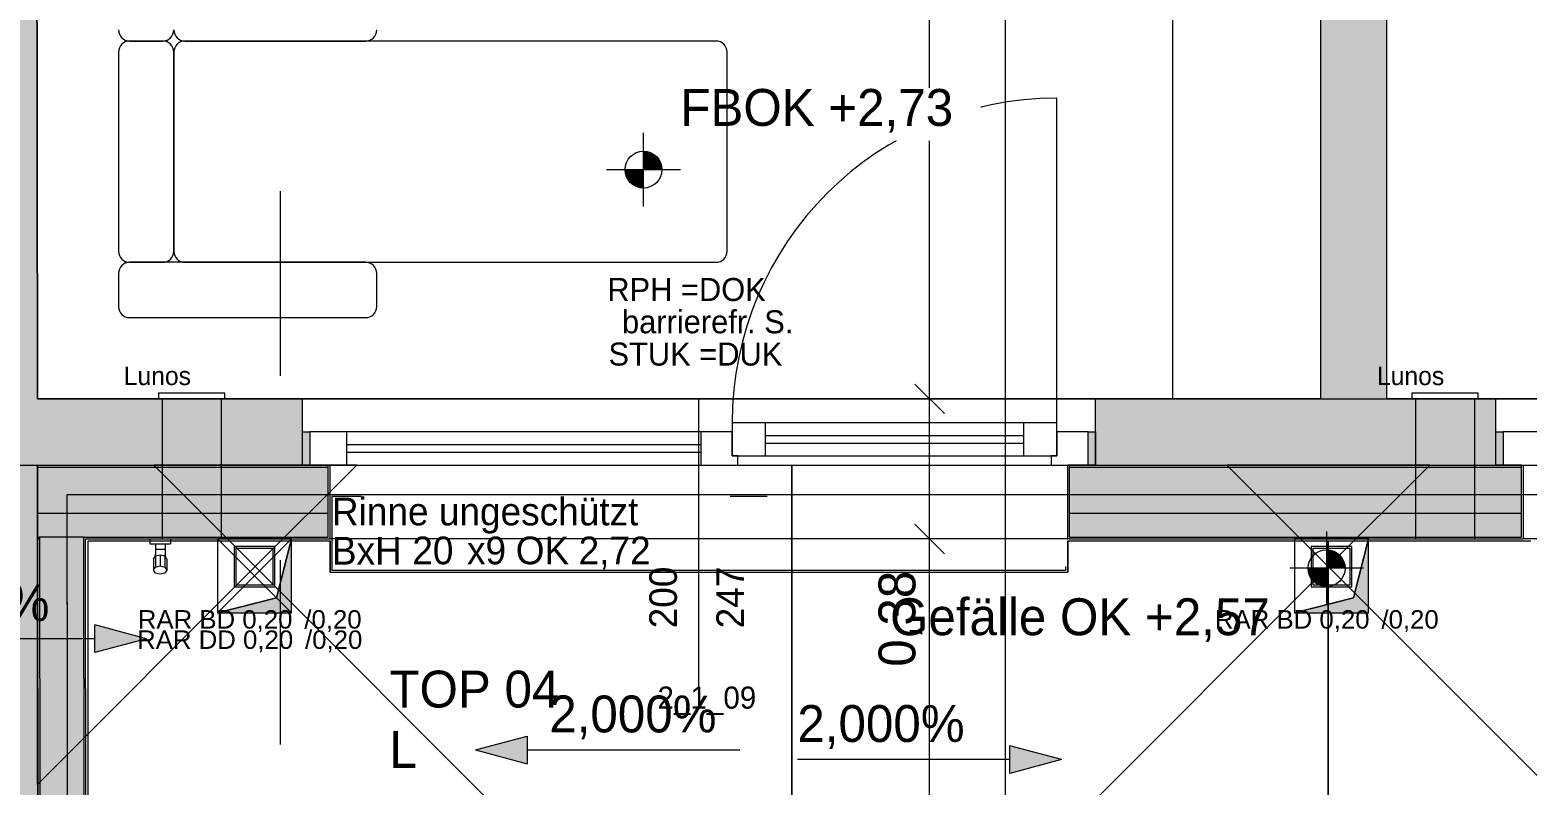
# Model space of a CAD drawing. Header units: metres. Extents: x -3 to 205, y -18 to 45.
# Drawn here: x 32.756 to 36.815, y -12.251 to -10.204 of the extents above; entities that cross this region are included whole.
import ezdxf

# ---------------------------------------------------------------- set-up
doc = ezdxf.new("R2010")
doc.units = ezdxf.units.M
doc.header["$MEASUREMENT"] = 0
doc.set_wipeout_variables(frame=1)
for name, pattern in [('Achse', [0.004, 0.002, -0.001, 0, -0.001]), ('Punkt 1_1', [0.075, 0.025, -0.05]), ('Schnittlinie', [0.006, 0.003, -0.0015, 0, -0.0015]), ('Untersicht', [0.001, 0.0005, -0.0005]), ('Wipeout_Contour', [1, 0, -1])]:
    doc.linetypes.add(name, pattern=pattern)
for name, color, linetype in [('1._1.Stock  PP STG2_4_000 Achsraster', 7, 'Continuous'), ('1._1.Stock  PP STG2_4_110 Wand Aussen', 7, 'Continuous'), ('1._1.Stock  PP STG2_4_120 Wand Innen tragend', 7, 'Continuous'), ('1._1.Stock  PP STG2_4_210 Decke', 7, 'Continuous'), ('1._1.Stock  PP STG2_4_220 Bodenaufbau', 7, 'Continuous'), ('1._1.Stock  PP STG2_4_220 Bodenaufbau - Außen_ Gefälle', 7, 'Continuous'), ('1._1.Stock  PP STG2_4_221 Bodenaufbau - Abdichtung', 7, 'Continuous'), ('1._1.Stock  PP STG2_4_221 Bodenaufbau - Terrassenbelag', 7, 'Continuous'), ('1._1.Stock  PP STG2_4_270 Deckendurchbruchsymbol', 7, 'Continuous'), ('1._1.Stock  PP STG2_4_510 Möblierung', 7, 'Continuous'), ('1._1.Stock  PP STG2_4_520 Fixeinbauten', 7, 'Continuous'), ('1._1.Stock  PP STG2_4_611 Entwässerung', 7, 'Continuous'), ('1._1.Stock  PP STG2_4_810 Raum', 7, 'Continuous'), ('1._1.Stock  PP STG2_4_851 Marker Schnitt', 7, 'Continuous'), ('1._1.Stock  PP STG2_4_915 Allgemein Beschriftung.x', 7, 'Continuous'), ('1._1.Stock  PP STG2_4_950 Polierplan Bemaßung', 7, 'Continuous'), ('1._1.Stock  PP STG2_4_955 Polierplan Beschriftung', 7, 'Continuous')]:
    doc.layers.add(name, color=color, linetype=linetype)
doc.styles.add('ERSTELLTER_STIL_1', font='arial.ttf')
doc.styles.add('ERSTELLTER_STIL_2', font='')
doc.styles.get('ERSTELLTER_STIL_2').set_extended_font_data('Eurostile')

msp = doc.modelspace()

# ---------------------------------------------------------------- hatches: boundary and pattern name
at = {"layer": '1._1.Stock  PP STG2_4_110 Wand Aussen', "linetype": 'Continuous', "lineweight": 13, "true_color": 0x3f7f02}
for points in [[(32.7671, -13.2087), (32.779, -13.2037), (32.7646, -1.6787), (32.5846, -1.6787), (32.599, -13.2087)], [(32.7765, -11.2037), (32.7767, -11.3837), (33.495, -11.3837), (33.495, -11.2937), (33.495, -11.2037)], [(35.645, -11.2037), (35.645, -11.2937), (35.645, -11.3837), (36.73, -11.3837), (36.73, -11.2937), (36.73, -11.2037)]]:
    msp.add_hatch(color=76, dxfattribs=at).paths.add_polyline_path(points)
at = {"layer": '1._1.Stock  PP STG2_4_110 Wand Aussen', "linetype": 'Continuous', "lineweight": 13, "true_color": 0xff6400}
for points in [[(33.515, -11.3837), (33.515, -11.2937), (33.495, -11.2937), (33.495, -11.3837)], [(35.625, -11.2937), (35.625, -11.3837), (35.645, -11.3837), (35.645, -11.2937)], [(36.75, -11.3837), (36.75, -11.2937), (36.73, -11.2937), (36.73, -11.3837)], [(32.7767, -11.3887), (32.7769, -11.5137), (33.565, -11.5137), (33.565, -11.3887)], [(35.575, -11.5137), (36.8, -11.5137), (36.8, -11.3887), (35.575, -11.3887)], [(32.7769, -11.5137), (32.7769, -11.5787), (33.565, -11.5787), (33.565, -11.5137)], [(35.575, -11.5137), (35.575, -11.5787), (36.8, -11.5787), (36.8, -11.5137)], [(32.9019, -11.5787), (32.7819, -11.5787), (32.782, -11.5837), (32.902, -11.5837)], [(32.904, -13.2037), (32.902, -11.5837), (32.782, -11.5837), (32.784, -13.2037)]]:
    msp.add_hatch(color=30, dxfattribs=at).paths.add_polyline_path(points)
at = {"layer": '1._1.Stock  PP STG2_4_110 Wand Aussen', "linetype": 'Continuous', "lineweight": 0, "true_color": 0x373737}
for points in [[(33.565, -11.3837), (32.7767, -11.3837), (32.7767, -11.3887), (33.565, -11.3887)], [(35.575, -11.3887), (36.8, -11.3887), (36.8, -11.3837), (35.575, -11.3837)], [(32.777, -11.5837), (32.779, -13.2037), (32.784, -13.2037), (32.782, -11.5837)]]:
    msp.add_hatch(color=250, dxfattribs=at).paths.add_polyline_path(points)
at = {"layer": '1._1.Stock  PP STG2_4_120 Wand Innen tragend', "linetype": 'Continuous', "lineweight": 13, "true_color": 0x3f7f02}
msp.add_hatch(color=76, dxfattribs=at).paths.add_polyline_path([(36.435, -11.2037), (36.435, -5.9687), (36.255, -5.9687), (36.255, -11.2037)])
at = {"layer": '1._1.Stock  PP STG2_4_270 Deckendurchbruchsymbol', "linetype": 'Continuous', "lineweight": 0, "true_color": 0x000000}
for points in [[(33.265, -11.7837), (33.465, -11.7837), (33.465, -11.5837), (33.4246, -11.7433)], [(36.185, -11.7837), (36.385, -11.7837), (36.385, -11.5837), (36.3446, -11.7433)]]:
    msp.add_hatch(color=18, dxfattribs=at).paths.add_polyline_path(points)
at = {"layer": '1._1.Stock  PP STG2_4_950 Polierplan Bemaßung', "linetype": 'Continuous', "lineweight": 13, "true_color": 0xfb02fe}
for points in [[(34.4196, -10.5824), (34.4696, -10.5824), (34.4658, -10.5633), (34.455, -10.547), (34.4387, -10.5362), (34.4196, -10.5324)], [(34.4196, -10.5824), (34.3696, -10.5824), (34.3734, -10.6015), (34.3842, -10.6178), (34.4005, -10.6286), (34.4196, -10.6324)]]:
    msp.add_hatch(color=6, dxfattribs=at).paths.add_polyline_path(points)
at = {"layer": '1._1.Stock  PP STG2_4_950 Polierplan Bemaßung', "linetype": 'Continuous', "lineweight": 13, "true_color": 0x6c6cff}
for points in [[(36.2716, -11.6632), (36.3216, -11.6632), (36.3178, -11.6441), (36.307, -11.6279), (36.2907, -11.617), (36.2716, -11.6132)], [(36.2716, -11.6632), (36.2216, -11.6632), (36.2254, -11.6824), (36.2362, -11.6986), (36.2525, -11.7094), (36.2716, -11.7132)], [(33.072, -11.854), (32.932, -11.8165), (32.932, -11.8915)], [(33.9642, -12.1557), (34.1042, -12.1932), (34.1042, -12.1182)], [(35.5531, -12.1817), (35.4131, -12.1442), (35.4131, -12.2192)]]:
    msp.add_hatch(color=171, dxfattribs=at).paths.add_polyline_path(points)

# ---------------------------------------------------------------- linework, layer by layer
at = {"layer": '1._1.Stock  PP STG2_4_000 Achsraster', "color": 5, "linetype": 'Continuous', "lineweight": 0, "ltscale": 1000}
msp.add_line((35.4, 1.9963), (35.4, -16.0037), dxfattribs=at)
at = {"layer": '1._1.Stock  PP STG2_4_110 Wand Aussen', "color": 7, "linetype": 'Continuous', "lineweight": 13, "ltscale": 1000}
for p, q in [((35.54, -11.2687), (35.54, -10.3887)), ((35.645, -11.2037), (33.495, -11.2037)), ((33.495, -11.2037), (33.495, -11.2037)), ((34.57, -11.985), (34.57, -11.2037)), ((38.38, -11.2037), (36.73, -11.2037)), ((36.73, -11.2037), (36.73, -11.2037)), ((34.75, -11.2687), (34.66, -11.2687)), ((34.66, -11.2687), (34.66, -11.3587)), ((35.45, -11.2687), (34.75, -11.2687)), ((34.75, -11.3587), (34.75, -11.2687)), ((35.54, -11.2687), (35.45, -11.2687)), ((35.45, -11.2687), (35.45, -11.3587)), ((35.54, -11.3587), (35.54, -11.2687)), ((33.615, -11.2937), (33.515, -11.2937)), ((33.515, -11.2937), (33.515, -11.3837)), ((34.575, -11.2937), (33.615, -11.2937)), ((33.615, -11.3837), (33.615, -11.2937)), ((34.625, -11.2937), (34.575, -11.2937)), ((34.575, -11.2937), (34.575, -11.3837)), ((34.66, -11.2937), (34.625, -11.2937)), ((34.66, -11.3587), (34.66, -11.2937)), ((35.45, -11.3037), (34.75, -11.3037)), ((34.75, -11.3237), (35.45, -11.3237)), ((35.625, -11.2937), (35.54, -11.2937)), ((35.54, -11.2937), (35.54, -11.3587)), ((35.625, -11.3837), (35.625, -11.2937)), ((36.85, -11.2937), (36.75, -11.2937)), ((36.75, -11.2937), (36.75, -11.3837)), ((34.575, -11.3287), (33.615, -11.3287)), ((33.615, -11.3487), (34.575, -11.3487)), ((34.675, -11.3587), (34.66, -11.3587)), ((34.66, -11.3587), (34.75, -11.3587)), ((34.675, -11.3837), (34.675, -11.3587)), ((34.75, -11.3587), (35.45, -11.3587)), ((35.45, -11.3587), (35.54, -11.3587)), ((35.54, -11.3587), (35.525, -11.3587)), ((35.525, -11.3587), (35.525, -11.3837)), ((32.7767, -11.3887), (33.565, -11.3887)), ((33.565, -11.3837), (33.495, -11.3837)), ((33.565, -11.3837), (33.495, -11.3837)), ((33.565, -11.3837), (33.495, -11.3837)), ((33.515, -11.3837), (33.615, -11.3837)), ((33.565, -11.3837), (33.57, -11.3837)), ((33.565, -11.5787), (33.565, -11.3837)), ((33.565, -11.3837), (33.57, -11.3837)), ((33.565, -11.3837), (33.57, -11.3837)), ((33.57, -11.3887), (33.57, -11.3837)), ((33.57, -11.3887), (33.57, -11.3837)), ((33.57, -11.5137), (33.57, -11.3887)), ((33.57, -11.5137), (33.57, -11.3887)), ((33.615, -11.3837), (34.575, -11.3837)), ((34.575, -11.3837), (34.625, -11.3837)), ((34.625, -11.3837), (34.675, -11.3837)), ((34.675, -11.3837), (35.525, -11.3837)), ((35.525, -11.3837), (35.625, -11.3837)), ((35.57, -11.3887), (35.57, -11.3837)), ((35.575, -11.3837), (35.57, -11.3837)), ((35.575, -11.3837), (35.57, -11.3837)), ((35.575, -11.3837), (35.57, -11.3837)), ((35.57, -11.3887), (35.57, -11.3837)), ((35.57, -11.5137), (35.57, -11.3887)), ((35.57, -11.5137), (35.57, -11.3887)), ((35.575, -11.5787), (35.575, -11.3837)), ((35.575, -11.3887), (36.8, -11.3887)), ((36.8, -11.3837), (36.73, -11.3837)), ((36.8, -11.3837), (36.73, -11.3837)), ((36.8, -11.3837), (36.73, -11.3837)), ((36.75, -11.3837), (36.85, -11.3837)), ((36.8, -11.3837), (36.805, -11.3837)), ((36.8, -11.5787), (36.8, -11.3837)), ((36.8, -11.3837), (36.805, -11.3837)), ((36.8, -11.3837), (36.805, -11.3837)), ((36.805, -11.3887), (36.805, -11.3837)), ((36.805, -11.3887), (36.805, -11.3837)), ((36.805, -11.5137), (36.805, -11.3887)), ((36.805, -11.5137), (36.805, -11.3887)), ((33.57, -11.5787), (33.57, -11.5137)), ((33.57, -11.5787), (33.57, -11.5137)), ((35.57, -11.5787), (35.57, -11.5137)), ((35.57, -11.5787), (35.57, -11.5137)), ((36.805, -11.5787), (36.805, -11.5137)), ((36.805, -11.5787), (36.805, -11.5137)), ((32.7769, -11.5787), (32.7819, -11.5787)), ((32.7819, -11.5787), (32.782, -11.5837)), ((32.9019, -11.5787), (32.7819, -11.5787)), ((32.7819, -11.5787), (32.782, -11.5837)), ((32.9019, -11.5787), (32.7819, -11.5787)), ((32.782, -11.5837), (32.784, -13.2037)), ((32.902, -11.5837), (32.9019, -11.5787)), ((32.9019, -11.5787), (33.565, -11.5787)), ((32.902, -11.5837), (32.9019, -11.5787)), ((32.904, -13.2037), (32.902, -11.5837)), ((33.565, -11.5837), (33.57, -11.5837)), ((33.57, -11.5837), (33.57, -11.5787)), ((33.57, -11.5837), (33.57, -11.5787)), ((35.57, -11.5837), (33.57, -11.5837)), ((33.57, -11.5837), (33.57, -11.5837)), ((35.57, -11.5837), (35.57, -11.5787)), ((35.57, -11.5837), (35.57, -11.5787)), ((35.575, -11.5837), (35.57, -11.5837)), ((35.575, -11.5787), (36.8, -11.5787)), ((36.8, -11.5837), (36.805, -11.5837)), ((36.805, -11.5837), (36.805, -11.5787)), ((36.805, -11.5837), (36.805, -11.5787)), ((38.305, -11.5837), (36.805, -11.5837)), ((36.805, -11.5837), (36.805, -11.5837))]:
    msp.add_line(p, q, dxfattribs=at)
at = {"layer": '1._1.Stock  PP STG2_4_110 Wand Aussen', "color": 7, "linetype": 'Continuous', "lineweight": 18, "ltscale": 1000}
for p, q in [((33.495, -11.2937), (33.495, -11.2037)), ((33.495, -11.2937), (33.495, -11.2037)), ((35.645, -11.2937), (35.645, -11.2037)), ((35.645, -11.2937), (35.645, -11.2037)), ((36.73, -11.2937), (36.73, -11.2037)), ((36.73, -11.2937), (36.73, -11.2037)), ((33.495, -11.3837), (33.495, -11.2937)), ((33.495, -11.3837), (33.495, -11.2937)), ((33.495, -11.3837), (33.495, -11.2937)), ((35.645, -11.3837), (35.645, -11.2937)), ((35.645, -11.3837), (35.645, -11.2937)), ((35.645, -11.3837), (35.645, -11.2937)), ((36.73, -11.3837), (36.73, -11.2937)), ((36.73, -11.3837), (36.73, -11.2937)), ((36.73, -11.3837), (36.73, -11.2937)), ((32.7767, -11.3837), (33.495, -11.3837)), ((35.645, -11.3837), (35.575, -11.3837)), ((35.645, -11.3837), (35.575, -11.3837)), ((35.645, -11.3837), (35.575, -11.3837)), ((35.645, -11.3837), (36.73, -11.3837))]:
    msp.add_line(p, q, dxfattribs=at)
at = {"layer": '1._1.Stock  PP STG2_4_110 Wand Aussen', "color": 1, "linetype": 'Punkt 1_1', "lineweight": 0, "ltscale": 1000}
for p, q in [((32.7769, -11.5137), (33.565, -11.5137)), ((35.575, -11.5137), (36.8, -11.5137))]:
    msp.add_line(p, q, dxfattribs=at)
at = {"layer": '1._1.Stock  PP STG2_4_110 Wand Aussen', "color": 7, "linetype": 'Continuous', "lineweight": 18, "ltscale": 1000, "flags": 128}
for points in [[(32.7765, -11.2037), (32.7646, -1.6787)], [(33.495, -11.2037), (32.7765, -11.2037)], [(36.255, -11.2037), (35.645, -11.2037)], [(36.73, -11.2037), (36.435, -11.2037)], [(32.779, -13.2037), (32.7767, -11.3837)], [(32.777, -11.5837), (32.779, -13.2037)]]:
    msp.add_lwpolyline(points, dxfattribs=at)
at = {"layer": '1._1.Stock  PP STG2_4_110 Wand Aussen', "color": 7, "linetype": 'Continuous', "lineweight": 13, "ltscale": 1000, "flags": 128}
for points in [[(33.515, -11.3837), (33.495, -11.3837), (33.495, -11.2937), (33.515, -11.2937)], [(35.625, -11.2937), (35.645, -11.2937), (35.645, -11.3837), (35.625, -11.3837)], [(36.75, -11.3837), (36.73, -11.3837), (36.73, -11.2937), (36.75, -11.2937)]]:
    msp.add_lwpolyline(points, close=True, dxfattribs=at)
for points in [[(32.7767, -11.3887), (32.7767, -11.3837)], [(32.7769, -11.5137), (32.7767, -11.3887)], [(32.7769, -11.5787), (32.7769, -11.5137)], [(32.777, -11.5837), (32.7769, -11.5787)], [(32.777, -11.5837), (32.782, -11.5837)], [(32.782, -11.5837), (32.777, -11.5837)], [(32.907, -11.5837), (33.565, -11.5837)], [(32.909, -13.2037), (32.907, -11.5837)], [(35.575, -11.5837), (36.8, -11.5837)]]:
    msp.add_lwpolyline(points, dxfattribs=at)
at = {"layer": '1._1.Stock  PP STG2_4_110 Wand Aussen', "color": 7, "linetype": 'Continuous', "lineweight": 13, "ltscale": 1000}
msp.add_arc((35.54, -11.2687), 0.88, 90, 180, dxfattribs=at)
for p in [(35.645, -11.2037), (35.57, -11.5837)]:
    msp.add_point(p, dxfattribs=at)
at = {"layer": '1._1.Stock  PP STG2_4_120 Wand Innen tragend', "color": 7, "linetype": 'Continuous', "lineweight": 18, "ltscale": 1000, "flags": 128}
for points in [[(36.255, -5.9687), (36.255, -11.2037)], [(36.435, -11.2037), (36.435, -5.9687)]]:
    msp.add_lwpolyline(points, dxfattribs=at)
at = {"layer": '1._1.Stock  PP STG2_4_210 Decke', "color": 7, "linetype": 'Continuous', "lineweight": 13, "ltscale": 1000, "true_color": 0xf4f4f4, "flags": 128}
for points in [[(32.5844, -1.4987), (32.5972, -11.3837), (41.935, -11.3837), (41.935, -10.8837), (44.785, -10.8837), (44.785, -9.9837), (51.1258, -9.9837), (51.1621, -1.4987), (44.865, -1.4987), (44.865, -3.9237), (42.27, -3.9237), (42.27, -5.8737), (40.275, -5.8737), (40.275, -3.9237), (37.705, -3.9237), (37.705, -1.4987)], [(32.8568, -11.4637), (32.859, -13.2537), (36.485, -13.2537), (36.485, -12.6087), (41.6891, -12.6087), (41.975, -12.5676), (41.975, -11.7587), (47.305, -11.7587), (47.305, -11.1337), (50.8609, -11.1337), (50.8654, -10.0637), (44.865, -10.0637), (44.865, -10.9637), (42.015, -10.9637), (42.015, -11.4637)]]:
    msp.add_lwpolyline(points, close=True, dxfattribs=at)
at = {"layer": '1._1.Stock  PP STG2_4_220 Bodenaufbau', "color": 7, "linetype": 'Continuous', "lineweight": 13, "ltscale": 1000, "true_color": 0xf4f4f4, "flags": 128}
msp.add_lwpolyline([(32.7646, -1.6787), (32.7765, -11.2037), (41.755, -11.2037), (41.755, -10.7037), (44.605, -10.7037), (44.605, -9.8037), (50.9466, -9.8037), (50.9814, -1.6787), (45.045, -1.6787), (45.045, -4.1037), (42.435, -4.1037), (42.435, -6.0537), (40.095, -6.0537), (40.095, -4.1037), (37.525, -4.1037), (37.525, -1.6787)], close=True, dxfattribs=at)
at = {"layer": '1._1.Stock  PP STG2_4_220 Bodenaufbau - Außen_ Gefälle', "color": 7, "linetype": 'Continuous', "lineweight": 13, "ltscale": 1000, "true_color": 0xf4f4f4, "flags": 128}
msp.add_lwpolyline([(32.8568, -11.4637), (32.859, -13.2137), (36.445, -13.2137), (36.445, -12.5687), (39.035, -12.5687), (39.035, -12.5987), (41.4187, -12.5987), (41.975, -12.5188), (41.975, -11.7487), (44.915, -11.7487), (47.295, -11.7487), (47.295, -11.1237), (50.8609, -11.1237), (50.8654, -10.0637), (44.865, -10.0637), (44.865, -10.9637), (42.015, -10.9637), (42.015, -11.4637)], close=True, dxfattribs=at)
at = {"layer": '1._1.Stock  PP STG2_4_221 Bodenaufbau - Abdichtung', "color": 171, "linetype": 'Schnittlinie', "lineweight": 13, "ltscale": 1000, "true_color": 0x6c6cff, "flags": 128}
for points in [[(32.7764, -11.3837), (32.7764, -12.2495)], [(32.7767, -11.3837), (33.0922, -11.3837)], [(32.7767, -12.2492), (32.7767, -11.3837)], [(33.6425, -11.3834), (33.0919, -11.3834)], [(33.0922, -11.3837), (33.6422, -11.3837)], [(33.3672, -11.6587), (33.0922, -11.3837)], [(33.0922, -11.3837), (33.3672, -11.6587)], [(33.3672, -11.6587), (33.6422, -11.3837)], [(33.6422, -11.3837), (33.3672, -11.6587)], [(33.6422, -11.3837), (34.8217, -11.3837)], [(34.8217, -11.3837), (34.8217, -13.1132)], [(34.8217, -11.3837), (36.0011, -11.3837)], [(34.8217, -13.1132), (34.8217, -11.3837)], [(36.5514, -11.3834), (36.0008, -11.3834)], [(36.0011, -11.3837), (36.5511, -11.3837)], [(36.2761, -11.6587), (36.0011, -11.3837)], [(36.0011, -11.3837), (36.2761, -11.6587)], [(36.2761, -11.6587), (36.5511, -11.3837)], [(36.5511, -11.3837), (36.2761, -11.6587)], [(36.5511, -11.3837), (37.7306, -11.3837)], [(33.3672, -11.6587), (32.7767, -12.2492)], [(32.7778, -12.2481), (33.3672, -11.6587)], [(34.8217, -13.1132), (33.3672, -11.6587)], [(33.3672, -11.6587), (34.8217, -13.1132)], [(34.8217, -13.1132), (36.2761, -11.6587)], [(36.2761, -11.6587), (34.8217, -13.1132)], [(36.2761, -11.6587), (37.2261, -12.6087)], [(37.2261, -12.6087), (36.2761, -11.6587)], [(32.779, -13.2537), (32.7778, -12.2481)]]:
    msp.add_lwpolyline(points, dxfattribs=at)
at = {"layer": '1._1.Stock  PP STG2_4_221 Bodenaufbau - Terrassenbelag', "color": 7, "linetype": 'Continuous', "lineweight": 18, "ltscale": 1000, "flags": 128}
for points in [[(32.9141, -13.2137), (32.9141, -11.5887)], [(32.9141, -11.5887), (33.57, -11.5887)], [(33.57, -11.5887), (33.57, -11.6737)], [(33.5702, -11.6737), (33.5702, -11.5887)], [(35.5698, -11.5887), (35.5698, -11.6737)], [(35.57, -11.5887), (36.2761, -11.5887)], [(35.57, -11.6737), (35.57, -11.5887)], [(36.2761, -11.5887), (36.2761, -13.2137)], [(36.2761, -11.5887), (36.825, -11.5887)], [(36.2761, -13.2137), (36.2761, -11.5887)], [(33.57, -11.6737), (34.8217, -11.6737)], [(34.8217, -11.6737), (34.8217, -13.2137)], [(34.8217, -11.6737), (35.57, -11.6737)], [(34.8217, -13.2137), (34.8217, -11.6737)]]:
    msp.add_lwpolyline(points, dxfattribs=at)
at = {"layer": '1._1.Stock  PP STG2_4_270 Deckendurchbruchsymbol', "color": 7, "linetype": 'Schnittlinie', "lineweight": 13, "ltscale": 1000}
for p, q in [((33.265, -11.7837), (33.465, -11.5837)), ((33.265, -11.5837), (33.465, -11.7837))]:
    msp.add_line(p, q, dxfattribs=at)
at = {"layer": '1._1.Stock  PP STG2_4_270 Deckendurchbruchsymbol', "color": 7, "linetype": 'Continuous', "lineweight": 13, "ltscale": 1000, "flags": 128}
for points in [[(33.4246, -11.7433), (33.465, -11.5837), (33.265, -11.5837), (33.265, -11.7837)], [(33.265, -11.7837), (33.465, -11.7837), (33.465, -11.5837), (33.4246, -11.7433)], [(36.3446, -11.7433), (36.385, -11.5837), (36.185, -11.5837), (36.185, -11.7837)], [(36.185, -11.7837), (36.385, -11.7837), (36.385, -11.5837), (36.3446, -11.7433)]]:
    msp.add_lwpolyline(points, close=True, dxfattribs=at)
at = {"layer": '1._1.Stock  PP STG2_4_270 Deckendurchbruchsymbol', "color": 7, "linetype": 'Schnittlinie', "lineweight": 13, "ltscale": 1000, "flags": 128}
msp.add_lwpolyline([(33.465, -11.7837), (33.465, -11.5837), (33.265, -11.5837), (33.265, -11.7837)], close=True, dxfattribs=at)
at = {"layer": '1._1.Stock  PP STG2_4_510 Möblierung', "color": 8, "linetype": 'Continuous', "lineweight": 13, "ltscale": 1000, "true_color": 0x7e7f7f}
for p, q in [((32.9965, -10.2637), (32.9965, -10.8037)), ((33.1165, -10.2337), (33.0265, -10.2337)), ((33.0265, -10.2337), (33.1165, -10.2337)), ((33.1465, -10.2637), (33.1465, -10.8037)), ((33.1465, -10.8037), (33.1465, -10.2637)), ((33.1765, -10.2337), (33.6665, -10.2337)), ((34.6165, -10.2337), (33.1765, -10.2337)), ((33.0265, -10.8337), (33.1165, -10.8337)), ((33.6665, -10.8337), (33.0265, -10.8337)), ((33.1765, -10.8337), (34.6165, -10.8337)), ((32.9965, -10.8637), (32.9965, -10.9537)), ((33.6965, -10.9537), (33.6965, -10.8637)), ((33.0265, -10.9837), (33.6665, -10.9837))]:
    msp.add_line(p, q, dxfattribs=at)
at = {"layer": '1._1.Stock  PP STG2_4_510 Möblierung', "color": 8, "linetype": 'Continuous', "lineweight": 13, "ltscale": 1000, "true_color": 0x7e7f7f, "flags": 128}
msp.add_lwpolyline([(35.855, -11.2037), (35.855, -8.3837), (36.255, -8.3837), (36.255, -11.2037)], close=True, dxfattribs=at)
at = {"layer": '1._1.Stock  PP STG2_4_510 Möblierung', "color": 8, "linetype": 'Continuous', "lineweight": 13, "ltscale": 1000, "true_color": 0x7e7f7f}
for centre, start, end in [((33.0265, -10.2037), 180, 270), ((33.1165, -10.2037), 270, 0), ((33.1765, -10.2037), 180, 270), ((33.6665, -10.2037), 270, 0), ((33.0265, -10.2637), 90, 180), ((33.1165, -10.2637), 0, 90), ((33.1765, -10.2637), 90, 180), ((34.6165, -10.2637), 0, 90), ((33.0265, -10.8037), 180, 270), ((33.0265, -10.8637), 90, 180), ((33.1165, -10.8037), 270, 0), ((33.1765, -10.8037), 180, 270), ((33.6665, -10.8637), 0, 90), ((34.6165, -10.8037), 270, 0), ((33.0265, -10.9537), 180, 270), ((33.6665, -10.9537), 270, 0)]:
    msp.add_arc(centre, 0.03, start, end, dxfattribs=at)
at = {"layer": '1._1.Stock  PP STG2_4_520 Fixeinbauten', "color": 7, "linetype": 'Continuous', "lineweight": 13, "ltscale": 1000}
for p, q in [((33.0816, -11.5837), (33.1376, -11.5837)), ((33.0816, -11.5837), (33.0816, -11.5967)), ((33.0816, -11.5967), (33.1376, -11.5967)), ((33.0966, -11.5967), (33.0966, -11.6123)), ((33.1226, -11.5967), (33.1226, -11.6123)), ((33.1376, -11.5837), (33.1376, -11.5967)), ((33.0916, -11.6381), (33.0966, -11.6305)), ((33.0916, -11.6381), (33.0916, -11.6679)), ((33.0951, -11.629), (33.0946, -11.6316)), ((33.0946, -11.6316), (33.0946, -11.6335)), ((33.096, -11.6265), (33.0951, -11.629)), ((33.0966, -11.6254), (33.096, -11.6265)), ((33.1226, -11.6123), (33.0966, -11.6123)), ((33.0966, -11.6123), (33.0966, -11.6298)), ((33.098, -11.6298), (33.0966, -11.6298)), ((33.0966, -11.6305), (33.0966, -11.6298)), ((33.0966, -11.6305), (33.0969, -11.6301)), ((33.0969, -11.6301), (33.098, -11.6298)), ((33.0969, -11.6301), (33.0969, -11.6599)), ((33.098, -11.6298), (33.1096, -11.6267)), ((33.1096, -11.6267), (33.1213, -11.6298)), ((33.1096, -11.6267), (33.1096, -11.6565)), ((33.1213, -11.6298), (33.1224, -11.6301)), ((33.1213, -11.6298), (33.1226, -11.6298)), ((33.1224, -11.6301), (33.1224, -11.6599)), ((33.1226, -11.6123), (33.1226, -11.6298)), ((33.1233, -11.6265), (33.1226, -11.6254)), ((33.1226, -11.6305), (33.1226, -11.6298)), ((33.1226, -11.6298), (33.1226, -11.6305)), ((33.1276, -11.6381), (33.1226, -11.6305)), ((33.1242, -11.629), (33.1233, -11.6265)), ((33.1246, -11.6316), (33.1242, -11.629)), ((33.1246, -11.6335), (33.1246, -11.6316)), ((33.1276, -11.6381), (33.1276, -11.6679)), ((33.0916, -11.6679), (33.0969, -11.6599)), ((33.0969, -11.676), (33.0916, -11.6679)), ((33.0969, -11.6599), (33.1096, -11.6565)), ((33.1096, -11.6793), (33.0969, -11.676)), ((33.1096, -11.6565), (33.1224, -11.6599)), ((33.1224, -11.676), (33.1096, -11.6793)), ((33.1224, -11.6599), (33.1276, -11.6679)), ((33.1276, -11.6679), (33.1224, -11.676))]:
    msp.add_line(p, q, dxfattribs=at)
at = {"layer": '1._1.Stock  PP STG2_4_520 Fixeinbauten', "color": 8, "linetype": 'Schnittlinie', "lineweight": 0, "ltscale": 1000, "flags": 128}
for points in [[(33.105, -11.1887), (33.105, -11.2037)], [(33.285, -11.1887), (33.105, -11.1887)], [(33.285, -11.2037), (33.285, -11.1887)], [(36.5025, -11.1887), (36.5025, -11.2037)], [(36.6825, -11.1887), (36.5025, -11.1887)], [(36.6825, -11.2037), (36.6825, -11.1887)], [(33.105, -11.2037), (33.285, -11.2037)], [(33.115, -11.2037), (33.115, -11.5837)], [(33.275, -11.2037), (33.275, -11.5837)], [(36.5025, -11.2037), (36.6825, -11.2037)], [(36.5125, -11.2037), (36.5125, -11.5837)], [(36.6725, -11.2037), (36.6725, -11.5837)], [(33.115, -11.5837), (33.1189, -11.5837), (33.1303, -11.5837), (33.148, -11.5837), (33.1703, -11.5837), (33.195, -11.5837), (33.2198, -11.5837), (33.2421, -11.5837), (33.2598, -11.5837), (33.2711, -11.5837), (33.275, -11.5837)], [(36.5125, -11.5837), (36.5164, -11.5837), (36.5278, -11.5837), (36.5455, -11.5837), (36.5678, -11.5837), (36.5925, -11.5837), (36.6173, -11.5837), (36.6396, -11.5837), (36.6573, -11.5837), (36.6686, -11.5837), (36.6725, -11.5837)]]:
    msp.add_lwpolyline(points, dxfattribs=at)
at = {"layer": '1._1.Stock  PP STG2_4_611 Entwässerung', "color": 7, "linetype": 'Achse', "lineweight": 13, "ltscale": 1000, "flags": 128}
msp.add_lwpolyline([(33.575, -11.6687), (35.565, -11.6687), (35.565, -11.4687), (33.575, -11.4687)], close=True, dxfattribs=at)
at = {"layer": '1._1.Stock  PP STG2_4_611 Entwässerung', "color": 171, "linetype": 'Continuous', "lineweight": 13, "ltscale": 1000, "true_color": 0x6c6cff, "flags": 128}
for points in [[(33.31, -11.7137), (33.42, -11.7137), (33.42, -11.6037), (33.31, -11.6037)], [(33.315, -11.6087), (33.415, -11.6087), (33.415, -11.7087), (33.315, -11.7087)]]:
    msp.add_lwpolyline(points, close=True, dxfattribs=at)
at = {"layer": '1._1.Stock  PP STG2_4_611 Entwässerung', "color": 7, "linetype": 'Continuous', "lineweight": 18, "ltscale": 1000, "flags": 128}
for points in [[(36.23, -11.7137), (36.34, -11.7137), (36.34, -11.6037), (36.23, -11.6037)], [(36.235, -11.6087), (36.335, -11.6087), (36.335, -11.7087), (36.235, -11.7087)]]:
    msp.add_lwpolyline(points, close=True, dxfattribs=at)
at = {"layer": '1._1.Stock  PP STG2_4_851 Marker Schnitt', "color": 7, "linetype": 'Untersicht', "lineweight": 13, "ltscale": 1000}
msp.add_line((33.435, 1.3588), (33.435, -15.6487), dxfattribs=at)
at = {"layer": '1._1.Stock  PP STG2_4_950 Polierplan Bemaßung', "color": 6, "linetype": 'Continuous', "lineweight": 13, "ltscale": 1000, "true_color": 0xfb02fe}
for p, q in [((35.1954, -11.2037), (35.1954, -6.0537)), ((34.4196, -10.6824), (34.4196, -10.4824)), ((34.3196, -10.5824), (34.5196, -10.5824)), ((35.1554, -11.1637), (35.2354, -11.2437)), ((35.2704, -11.2037), (35.1204, -11.2037)), ((35.1954, -11.5837), (35.1954, -11.2037)), ((35.1554, -11.5437), (35.2354, -11.6237)), ((35.2704, -11.5837), (35.1204, -11.5837)), ((35.1954, -13.2137), (35.1954, -11.5837))]:
    msp.add_line(p, q, dxfattribs=at)
at = {"layer": '1._1.Stock  PP STG2_4_950 Polierplan Bemaßung', "color": 171, "linetype": 'Continuous', "lineweight": 13, "ltscale": 1000, "true_color": 0x6c6cff}
for p, q in [((36.2716, -11.5632), (36.2716, -11.7632)), ((36.3716, -11.6632), (36.1716, -11.6632)), ((32.932, -11.8915), (32.932, -11.8165)), ((33.072, -11.854), (32.932, -11.8165)), ((32.872, -11.854), (32.3557, -11.854)), ((32.932, -11.854), (32.872, -11.854)), ((33.072, -11.854), (32.932, -11.8915)), ((33.9642, -12.1557), (34.1042, -12.1182)), ((34.1042, -12.1182), (34.1042, -12.1932)), ((33.9642, -12.1557), (34.1042, -12.1932)), ((34.1042, -12.1557), (34.1642, -12.1557)), ((34.1642, -12.1557), (34.6805, -12.1557)), ((35.4131, -12.2192), (35.4131, -12.1442)), ((35.5531, -12.1817), (35.4131, -12.1442)), ((35.3531, -12.1817), (34.8368, -12.1817)), ((35.4131, -12.1817), (35.3531, -12.1817)), ((35.5531, -12.1817), (35.4131, -12.2192))]:
    msp.add_line(p, q, dxfattribs=at)
at = {"layer": '1._1.Stock  PP STG2_4_950 Polierplan Bemaßung', "color": 6, "linetype": 'Continuous', "lineweight": 13, "ltscale": 1000, "true_color": 0xfb02fe}
msp.add_circle((34.4196, -10.5824), 0.05, dxfattribs=at)
at = {"layer": '1._1.Stock  PP STG2_4_950 Polierplan Bemaßung', "color": 171, "linetype": 'Continuous', "lineweight": 13, "ltscale": 1000, "true_color": 0x6c6cff}
msp.add_circle((36.2716, -11.6632), 0.05, dxfattribs=at)

# ---------------------------------------------------------------- texts
at = {"layer": '1._1.Stock  PP STG2_4_110 Wand Aussen', "color": 7, "linetype": 'Continuous', "lineweight": 13, "attachment_point": 9, "style": 'ERSTELLTER_STIL_2'}
for s, insert, char_height in [('\\A1;{\\pqr;\\pt0;\\fEurostile|b0|i0|c0|p0;\\W1.000000;RPH =DOK}', (34.7512, -10.9395), 0.0625), ('\\A1;{\\pqr;\\pt0;\\fEurostile|b0|i0|c0|p0;\\W1.000000;barrierefr. S. }', (34.8259, -11.027), 0.0625), ('\\A1;{\\pqr;\\pt0;\\fEurostile|b0|i0|c0|p0;\\W1.000000;STUK =DUK}', (34.7962, -11.1145), 0.0625), ('\\A1;{\\pqr;\\pt0;\\fEurostile|b0|i0|c0|p0;\\W1.000000;2_1_09}', (34.7254, -12.0611), 0.06)]:
    msp.add_mtext(s, dxfattribs=dict(at, insert=insert, char_height=char_height))
at = {"layer": '1._1.Stock  PP STG2_4_110 Wand Aussen', "color": 7, "linetype": 'Continuous', "lineweight": 13, "char_height": 0.075, "attachment_point": 9, "rotation": 90, "style": 'ERSTELLTER_STIL_2'}
for s, insert in [('\\A1;{\\pqr;\\pt0;\\fEurostile|b0|i0|c0|p0;\\W1.000000;200}', (34.5114, -11.6587)), ('\\A1;{\\pqr;\\pt0;\\fEurostile|b0|i0|c0|p0;\\W1.000000;247}', (34.6922, -11.6587))]:
    msp.add_mtext(s, dxfattribs=dict(at, insert=insert))
at = {"layer": '1._1.Stock  PP STG2_4_270 Deckendurchbruchsymbol', "color": 1, "linetype": 'Continuous', "lineweight": 0, "char_height": 0.05, "attachment_point": 8, "style": 'ERSTELLTER_STIL_1'}
for s, insert in [('\\A1;{\\pqc;\\pt0;\\fArial|b0|i0|c0|p0;\\W1.000000;RAR BD 0,20\\fArial|b0|i0|c0|p0;\\W1.000000;\\A1{\\H.66x;\\S^  ;}\\fArial|b0|i0|c0|p0;\\W1.000000; /0,20\\fArial|b0|i0|c0|p0;\\W1.000000;\\A1{\\H.66x;\\S^  ;}\\fArial|b0|i0|c0|p0;\\W1.000000;\\fArial|b0|i0|c0|p0;\\W1.000000;\\A1{\\H.66x;\\S^  ;}}', (33.365, -11.8413)), ('\\A1;{\\pqc;\\pt0;\\fArial|b0|i0|c0|p0;\\W1.000000;RAR BD 0,20\\fArial|b0|i0|c0|p0;\\W1.000000;\\A1{\\H.66x;\\S^  ;}\\fArial|b0|i0|c0|p0;\\W1.000000; /0,20\\fArial|b0|i0|c0|p0;\\W1.000000;\\A1{\\H.66x;\\S^  ;}\\fArial|b0|i0|c0|p0;\\W1.000000;\\fArial|b0|i0|c0|p0;\\W1.000000;\\A1{\\H.66x;\\S^  ;}}', (36.285, -11.8413)), ('\\A1;{\\pqc;\\pt0;\\fArial|b0|i0|c0|p0;\\W1.000000;RAR DD 0,20\\fArial|b0|i0|c0|p0;\\W1.000000;\\A1{\\H.66x;\\S^  ;}\\fArial|b0|i0|c0|p0;\\W1.000000; /0,20\\fArial|b0|i0|c0|p0;\\W1.000000;\\A1{\\H.66x;\\S^  ;}\\fArial|b0|i0|c0|p0;\\W1.000000;\\fArial|b0|i0|c0|p0;\\W1.000000;\\A1{\\H.66x;\\S^  ;}}', (33.365, -11.8963))]:
    msp.add_mtext(s, dxfattribs=dict(at, insert=insert))
at = {"layer": '1._1.Stock  PP STG2_4_810 Raum', "color": 7, "linetype": 'Continuous', "lineweight": 13, "char_height": 0.1, "attachment_point": 1, "style": 'ERSTELLTER_STIL_2'}
for s, insert in [('\\A1;{\\pql;\\pt0;\\fEurostile|b0|i0|c0|p0;\\W1.000000;TOP 04}', (33.7309, -11.9407)), ('\\A1;{\\pql;\\pt0;\\fEurostile|b0|i0|c0|p0;\\W1.000000;L}', (33.7309, -12.1042))]:
    msp.add_mtext(s, dxfattribs=dict(at, insert=insert))
at = {"layer": '1._1.Stock  PP STG2_4_915 Allgemein Beschriftung.x', "color": 250, "linetype": 'Continuous', "lineweight": 13, "true_color": 0x3f3f3f, "char_height": 0.05, "attachment_point": 8, "style": 'ERSTELLTER_STIL_2'}
for insert in [(33.1018, -11.1673), (36.4993, -11.1673)]:
    msp.add_mtext('\\A1;{\\pqc;\\fEurostile|b0|i0|c0|p0;\\W1.000000;Lunos}', dxfattribs=dict(at, insert=insert))
at = {"layer": '1._1.Stock  PP STG2_4_950 Polierplan Bemaßung', "color": 6, "linetype": 'Continuous', "lineweight": 13, "true_color": 0xfb02fe, "insert": (35.1754, -11.9301), "char_height": 0.1, "width": 0.306373, "attachment_point": 7, "rotation": 90, "style": 'ERSTELLTER_STIL_2'}
msp.add_mtext('\\A1;{\\pql;\\fEurostile|b0|i0|c0|p0;\\W1.000000;0,38}', dxfattribs=at)
at = {"layer": '1._1.Stock  PP STG2_4_950 Polierplan Bemaßung', "color": 171, "linetype": 'Continuous', "lineweight": 13, "true_color": 0x6c6cff, "char_height": 0.1, "attachment_point": 7, "style": 'ERSTELLTER_STIL_2'}
for insert in [(32.3557, -11.8249), (34.1642, -12.1267), (34.8368, -12.1527)]:
    msp.add_mtext('\\A1;{\\pql;\\fEurostile|b0|i0|c0|p0;\\W1.000000;2,000\\fEurostile|b0|i0|c0|p0;\\W1.000000;%}', dxfattribs=dict(at, insert=insert))
at = {"layer": '1._1.Stock  PP STG2_4_950 Polierplan Bemaßung', "color": 171, "linetype": 'Continuous', "lineweight": 13, "true_color": 0x6c6cff, "insert": (35.088, -11.8632), "char_height": 0.1, "width": 1.08362, "attachment_point": 7, "style": 'ERSTELLTER_STIL_2'}
msp.add_mtext('\\A1;{\\pql;\\fEurostile|b0|i0|c0|p0;\\W1.000000;Gefälle OK +2,57}', dxfattribs=at)
at = {"layer": '1._1.Stock  PP STG2_4_955 Polierplan Beschriftung', "color": 7, "linetype": 'Continuous', "lineweight": 13, "char_height": 0.075, "attachment_point": 1, "style": 'ERSTELLTER_STIL_2'}
for s, insert in [('\\A1;{\\pql;\\fEurostile|b0|i0|c0|p0;\\W1.000000;Rinne ungeschützt\\fEurostile|b0|i0|c0|p0;\\W1.000000;  }', (33.575, -11.4718)), ('\\A1;{\\pql;\\pt0,1;\\fEurostile|b0|i0|c0|p0;\\W1.000000;BxH }', (33.575, -11.5781)), ('\\A1;{\\pql;\\pt0,1;\\fEurostile|b0|i0|c0|p0;\\W1.000000;20\\fEurostile|b0|i0|c0|p0;\\W1.000000;\\A1{\\H.66x;\\S^  ;}\\fEurostile|b0|i0|c0|p0;\\W1.000000;\\fEurostile|b0|i0|c0|p0;\\W1.000000;\\A1{\\H.66x;\\S^  ;}\\fEurostile|b0|i0|c0|p0;\\W1.000000;x\\fEurostile|b0|i0|c0|p0;\\W1.000000;\\fEurostile|b0|i0|c0|p0;\\W1.000000;\\fEurostile|b0|i0|c0|p0;\\W1.000000;\\fEurostile|b0|i0|c0|p0;\\W1.000000;\\fEurostile|b0|i0|c0|p0;\\W1.000000;9\\fEurostile|b0|i0|c0|p0;\\W1.000000;\\A1{\\H.66x;\\S^  ;}\\fEurostile|b0|i0|c0|p0;\\W1.000000;\\fEurostile|b0|i0|c0|p0;\\W1.000000;\\A1{\\H.66x;\\S^  ;}\\fEurostile|b0|i0|c0|p0;\\W1.000000;\\fEurostile|b0|i0|c0|p0;\\W1.000000;\\fEurostile|b0|i0|c0|p0;\\W1.000000;\\fEurostile|b0|i0|c0|p0;\\W1.000000;\\fEurostile|b0|i0|c0|p0;\\W1.000000;\\fEurostile|b0|i0|c0|p0;\\W1.000000;\\fEurostile|b0|i0|c0|p0;\\W1.000000;\\A1{\\H.66x;\\S^  ;}\\fEurostile|b0|i0|c0|p0;\\W1.000000;\\fEurostile|b0|i0|c0|p0;\\W1.000000;\\A1{\\H.66x;\\S^  ;}\\fEurostile|b0|i0|c0|p0;\\W1.000000;\\fEurostile|b0|i0|c0|p0;\\W1.000000;\\fEurostile|b0|i0|c0|p0;\\W1.000000;\\fEurostile|b0|i0|c0|p0;\\W1.000000;\\fEurostile|b0|i0|c0|p0;\\W1.000000;\\fEurostile|b0|i0|c0|p0;\\W1.000000;\\fEurostile|b0|i0|c0|p0;\\W1.000000;\\A1{\\H.66x;\\S^  ;}\\fEurostile|b0|i0|c0|p0;\\W1.000000;\\fEurostile|b0|i0|c0|p0;\\W1.000000;\\A1{\\H.66x;\\S^  ;}\\fEurostile|b0|i0|c0|p0;\\W1.000000;\\fEurostile|b0|i0|c0|p0;\\W1.000000;\\fEurostile|b0|i0|c0|p0;\\W1.000000;\\fEurostile|b0|i0|c0|p0;\\W1.000000;\\fEurostile|b0|i0|c0|p0;\\W1.000000;\\fEurostile|b0|i0|c0|p0;\\W1.000000;\\fEurostile|b0|i0|c0|p0;\\W1.000000;\\A1{\\H.66x;\\S^  ;}\\fEurostile|b0|i0|c0|p0;\\W1.000000;\\fEurostile|b0|i0|c0|p0;\\W1.000000;\\A1{\\H.66x;\\S^  ;}\\fEurostile|b0|i0|c0|p0;\\W1.000000;\\fEurostile|b0|i0|c0|p0;\\W1.000000;\\fEurostile|b0|i0|c0|p0;\\W1.000000;\\fEurostile|b0|i0|c0|p0;\\W1.000000;\\fEurostile|b0|i0|c0|p0;\\W1.000000;\\fEurostile|b0|i0|c0|p0;\\W1.000000;\\fEurostile|b0|i0|c0|p0;\\W1.000000;\\A1{\\H.66x;\\S^  ;}\\fEurostile|b0|i0|c0|p0;\\W1.000000;}', (33.7929, -11.5773)), ('\\A1;{\\pql;\\pt0,1;\\fEurostile|b0|i0|c0|p0;\\W1.000000; OK }', (34.0454, -11.5773)), ('\\A1;{\\pql;\\pt0,1;\\fEurostile|b0|i0|c0|p0;\\W1.000000;2,72\\fEurostile|b0|i0|c0|p0;\\W1.000000;\\A1{\\H.66x;\\S^  ;}\\fEurostile|b0|i0|c0|p0;\\W1.000000;\\fEurostile|b0|i0|c0|p0;\\W1.000000;\\A1{\\H.66x;\\S^  ;}\\fEurostile|b0|i0|c0|p0;\\W1.000000;\\fEurostile|b0|i0|c0|p0;\\W1.000000;\\fEurostile|b0|i0|c0|p0;\\W1.000000;\\fEurostile|b0|i0|c0|p0;\\W1.000000;\\fEurostile|b0|i0|c0|p0;\\W1.000000;\\fEurostile|b0|i0|c0|p0;\\W1.000000;\\fEurostile|b0|i0|c0|p0;\\W1.000000;\\A1{\\H.66x;\\S^  ;}\\fEurostile|b0|i0|c0|p0;\\W1.000000;\\fEurostile|b0|i0|c0|p0;\\W1.000000;\\A1{\\H.66x;\\S^  ;}\\fEurostile|b0|i0|c0|p0;\\W1.000000;\\fEurostile|b0|i0|c0|p0;\\W1.000000;\\fEurostile|b0|i0|c0|p0;\\W1.000000;\\fEurostile|b0|i0|c0|p0;\\W1.000000;\\fEurostile|b0|i0|c0|p0;\\W1.000000;\\fEurostile|b0|i0|c0|p0;\\W1.000000;\\fEurostile|b0|i0|c0|p0;\\W1.000000;\\A1{\\H.66x;\\S^  ;}\\fEurostile|b0|i0|c0|p0;\\W1.000000;\\fEurostile|b0|i0|c0|p0;\\W1.000000;\\A1{\\H.66x;\\S^  ;}\\fEurostile|b0|i0|c0|p0;\\W1.000000;\\fEurostile|b0|i0|c0|p0;\\W1.000000;\\fEurostile|b0|i0|c0|p0;\\W1.000000;\\fEurostile|b0|i0|c0|p0;\\W1.000000;\\fEurostile|b0|i0|c0|p0;\\W1.000000;\\fEurostile|b0|i0|c0|p0;\\W1.000000;\\fEurostile|b0|i0|c0|p0;\\W1.000000;\\A1{\\H.66x;\\S^  ;}\\fEurostile|b0|i0|c0|p0;\\W1.000000;\\fEurostile|b0|i0|c0|p0;\\W1.000000;\\fEurostile|b0|i0|c0|p0;\\W1.000000;\\fEurostile|b0|i0|c0|p0;\\W1.000000;\\fEurostile|b0|i0|c0|p0;\\W1.000000;\\fEurostile|b0|i0|c0|p0;\\W1.000000;\\fEurostile|b0|i0|c0|p0;\\W1.000000;\\fEurostile|b0|i0|c0|p0;\\W1.000000;\\fEurostile|b0|i0|c0|p0;\\W1.000000;\\fEurostile|b0|i0|c0|p0;\\W1.000000;\\fEurostile|b0|i0|c0|p0;\\W1.000000;\\fEurostile|b0|i0|c0|p0;\\W1.000000;\\fEurostile|b0|i0|c0|p0;\\W1.000000;\\fEurostile|b0|i0|c0|p0;\\W1.000000;\\fEurostile|b0|i0|c0|p0;\\W1.000000;\\fEurostile|b0|i0|c0|p0;\\W1.000000;\\fEurostile|b0|i0|c0|p0;\\W1.000000;\\fEurostile|b0|i0|c0|p0;\\W1.000000;\\fEurostile|b0|i0|c0|p0;\\W1.000000;}', (34.2438, -11.5773))]:
    msp.add_mtext(s, dxfattribs=dict(at, insert=insert))

# ---------------------------------------------------------------- next in the draw order: wipeouts: each hides what was drawn before it
at = {"color": 254, "linetype": 'Wipeout_Contour', "lineweight": 0, "ltscale": 145.784384}
msp.add_wipeout([(34.4982, -10.5038), (35.3325, -10.5038), (35.3325, -10.361), (34.4982, -10.361)], dxfattribs=at).dxf.layer = '1._1.Stock  PP STG2_4_950 Polierplan Bemaßung'

# ---------------------------------------------------------------- next in the draw order: linework, layer by layer
at = {"layer": '1._1.Stock  PP STG2_4_510 Möblierung', "color": 8, "linetype": 'Continuous', "lineweight": 13, "ltscale": 1000, "true_color": 0x7e7f7f}
msp.add_line((34.6465, -10.8037), (34.6465, -10.2637), dxfattribs=at)

# ---------------------------------------------------------------- next in the draw order: texts
at = {"layer": '1._1.Stock  PP STG2_4_950 Polierplan Bemaßung', "color": 6, "linetype": 'Continuous', "lineweight": 13, "true_color": 0xfb02fe, "insert": (34.5196, -10.4824), "char_height": 0.1, "width": 0.791456, "attachment_point": 7, "style": 'ERSTELLTER_STIL_2'}
msp.add_mtext('\\A1;{\\pql;\\fEurostile|b0|i0|c0|p0;\\W1.000000;FBOK +2,73}', dxfattribs=at)

doc.saveas('drawing.dxf')
